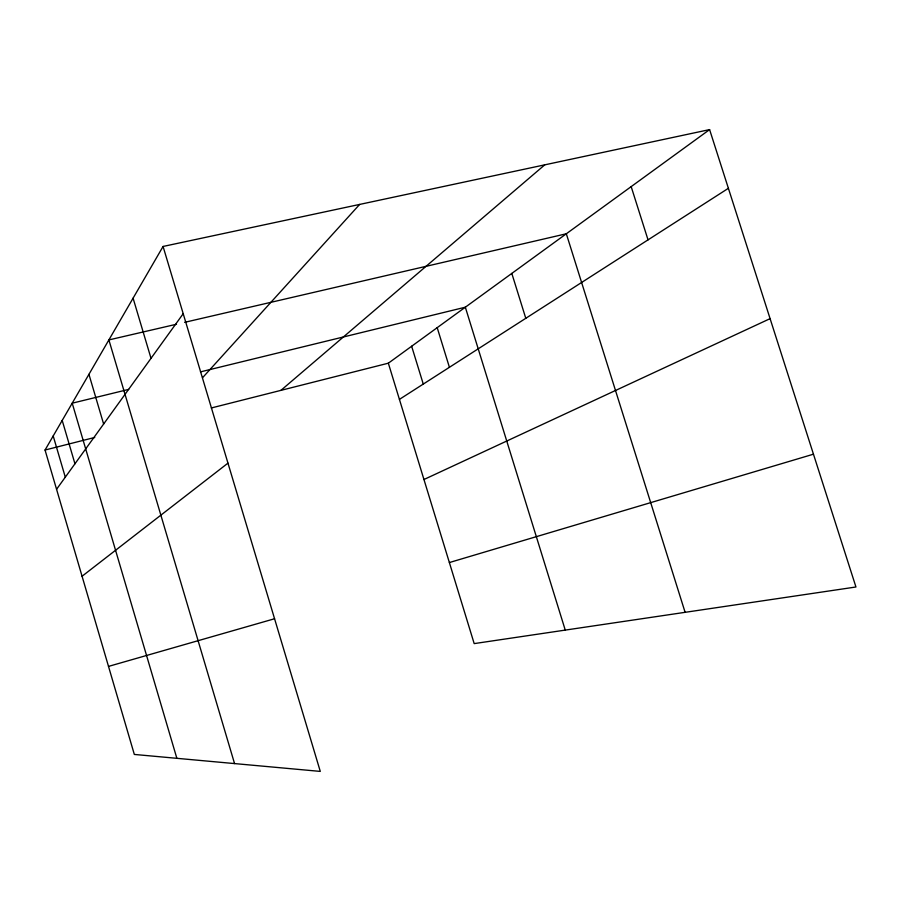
<?xml version="1.0" encoding="UTF-8"?>
<svg xmlns="http://www.w3.org/2000/svg" width="901" height="901" viewBox="0 0 901 901"><rect width="100%" height="100%" fill="white"/><g stroke="black" fill="none" stroke-linecap="round" stroke-linejoin="round"><path stroke-width="1.35" d="M163.07 246.457L320.283 771.402L134.328 754.441L45.05 450.027L163.07 246.457L709.605 129.598L855.95 586.99L474.185 643.607L388.342 363.193L709.605 129.598M56.56 489.288L183.207 313.694M202.511 377.767L359.645 204.426M280.921 390.37L544.756 164.849M82.07 576.246L227.964 463.137M399.425 399.38L728.38 188.309M423.954 479.512L770.085 318.65M449.374 562.551L813.457 454.194M108.503 666.402L274.568 618.75M45.05 450.027L94.751 437.458M211.341 407.962L388.342 363.193M128.697 389.39L72.215 403.186L176.866 758.327M200.461 371.876L465.333 307.207L565.254 630.103M176.506 324.236L108.886 339.925L234.553 763.586M184.615 322.344L566.324 233.776L685.109 612.32M631.173 186.62L648.033 239.869M511.813 273.42L525.79 318.301M437.199 327.671L449.419 367.304M411.644 346.243L423.267 384.074M133.089 298.175L151.019 358.339M88.94 374.332L103.626 424.033M62.203 420.44L74.952 463.79M53.204 435.971L65.3 477.17"/></g></svg>
